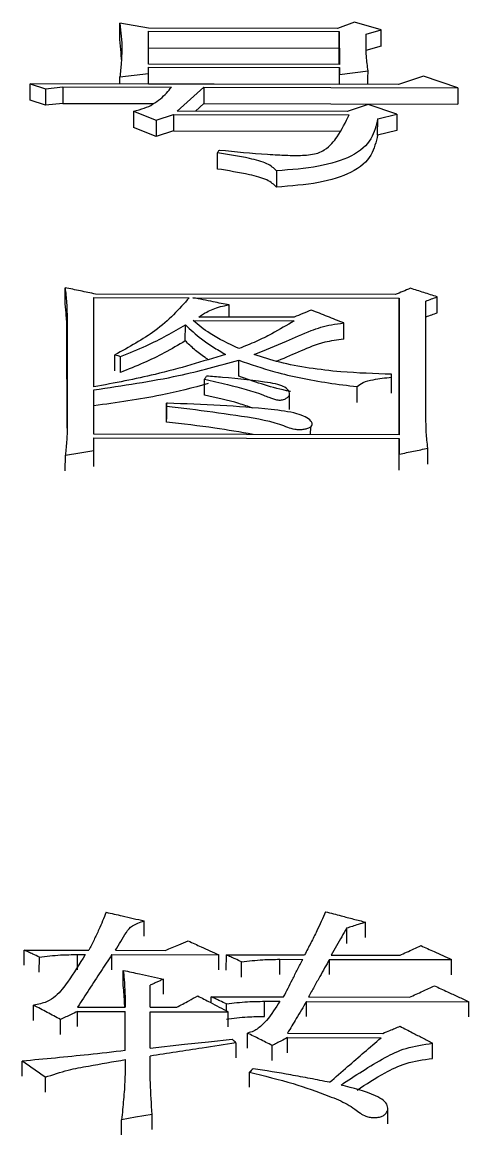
# Model space of a CAD drawing. Header units: millimetres. Extents: x 2384 to 4064, y 886 to 2074.
# Drawn here: x 2776.32 to 2778.85, y 1870.75 to 1877.05 of the extents above; entities that cross this region are included whole.
import ezdxf

# ---------------------------------------------------------------- set-up
doc = ezdxf.new("R2010")
doc.units = ezdxf.units.MM

msp = doc.modelspace()

# ---------------------------------------------------------------- linework, layer by layer
at = {"color": 7, "linetype": 'Continuous', "lineweight": 25}
for p, q in [((2777.0309, 1877.0207), (2776.8685, 1877.0493)), ((2778.1018, 1877.0187), (2777.0309, 1877.0207)), ((2778.199, 1877.0539), (2778.1018, 1877.0187)), ((2778.3506, 1877.0111), (2778.199, 1877.0539)), ((2777.0309, 1877.003), (2778.1126, 1877.001)), ((2777.0314, 1876.817), (2777.0309, 1877.003)), ((2778.1126, 1877.001), (2778.1131, 1876.815)), ((2778.2641, 1876.9865), (2778.3506, 1877.0111)), ((2777.0307, 1876.9098), (2778.1124, 1876.9077)), ((2778.1126, 1876.815), (2778.1124, 1876.9077)), ((2778.3503, 1876.9179), (2778.2639, 1876.8933)), ((2776.8693, 1876.7449), (2777.0315, 1876.7628)), ((2777.0313, 1876.7046), (2777.0315, 1876.7628)), ((2778.1131, 1876.815), (2777.0314, 1876.817)), ((2777.0314, 1876.7989), (2778.1131, 1876.7969)), ((2777.0315, 1876.7628), (2777.0314, 1876.7989)), ((2778.1131, 1876.7969), (2778.1132, 1876.7571)), ((2778.1132, 1876.7571), (2778.2754, 1876.7785)), ((2776.3607, 1876.613), (2776.361, 1876.7059)), ((2776.361, 1876.7059), (2776.4476, 1876.6765)), ((2778.4487, 1876.702), (2776.361, 1876.7059)), ((2776.8692, 1876.7049), (2776.8693, 1876.7449)), ((2777.0314, 1876.706), (2778.1129, 1876.704)), ((2778.1129, 1876.7026), (2778.1129, 1876.704)), ((2778.1131, 1876.7026), (2778.1132, 1876.7571)), ((2778.5892, 1876.749), (2778.4487, 1876.702)), ((2778.7841, 1876.6831), (2778.5892, 1876.749)), ((2776.4476, 1876.6765), (2776.4473, 1876.5837)), ((2776.4476, 1876.6765), (2776.5449, 1876.6873)), ((2776.5449, 1876.6873), (2776.5447, 1876.5945)), ((2776.5449, 1876.6873), (2777.1615, 1876.6861)), ((2777.1943, 1876.5503), (2777.3454, 1876.6858)), ((2777.3454, 1876.6858), (2777.3451, 1876.593)), ((2777.3454, 1876.6858), (2778.7841, 1876.6831)), ((2776.4473, 1876.5837), (2776.3607, 1876.613)), ((2776.5447, 1876.5945), (2776.4473, 1876.5837)), ((2776.5447, 1876.5945), (2777.0607, 1876.5935)), ((2777.3451, 1876.593), (2777.2972, 1876.5501)), ((2777.3451, 1876.593), (2778.7838, 1876.5903)), ((2778.2759, 1876.5888), (2778.157, 1876.5485)), ((2778.4383, 1876.5332), (2778.2759, 1876.5888)), ((2776.9454, 1876.5508), (2776.9452, 1876.4582)), ((2776.9455, 1876.5508), (2777.0754, 1876.4987)), ((2777.0754, 1876.4987), (2777.1727, 1876.5319)), ((2777.1727, 1876.5319), (2777.1724, 1876.4393)), ((2777.1727, 1876.5319), (2778.1679, 1876.53)), ((2778.157, 1876.5485), (2777.1943, 1876.5503)), ((2778.3302, 1876.5075), (2778.4383, 1876.5332)), ((2777.0752, 1876.4062), (2776.9452, 1876.4581)), ((2777.0754, 1876.4987), (2777.0752, 1876.4062)), ((2778.3299, 1876.4149), (2778.3302, 1876.5075)), ((2777.1724, 1876.4393), (2777.0752, 1876.4062)), ((2777.1724, 1876.4393), (2778.1181, 1876.4375)), ((2778.438, 1876.4406), (2778.3299, 1876.4149)), ((2778.4297, 1875.5112), (2776.7313, 1875.5143)), ((2776.7206, 1875.4943), (2777.2615, 1875.4933)), ((2776.7215, 1874.9889), (2776.7206, 1875.4943)), ((2777.2831, 1875.4933), (2778.4513, 1875.4911)), ((2778.4513, 1875.4911), (2778.4528, 1874.718)), ((2778.6041, 1874.7935), (2778.6028, 1875.4748)), ((2776.5691, 1875.307), (2776.5693, 1875.3981)), ((2776.5693, 1875.3981), (2776.5705, 1874.7762)), ((2777.8566, 1875.3836), (2777.3157, 1875.3846)), ((2778.4524, 1874.718), (2778.4511, 1875.3999)), ((2777.2399, 1875.2493), (2777.2401, 1875.3403)), ((2777.2834, 1875.3645), (2777.8566, 1875.3634)), ((2778.138, 1875.2596), (2778.1382, 1875.3507)), ((2776.5701, 1874.7553), (2776.5691, 1875.307)), ((2776.8399, 1875.0792), (2776.8401, 1875.17)), ((2777.543, 1875.0493), (2777.5433, 1875.14)), ((2778.4087, 1874.9531), (2778.4089, 1875.0437)), ((2778.4089, 1875.0437), (2778.4089, 1875.0602)), ((2776.722, 1874.7212), (2776.7216, 1874.9723)), ((2777.8304, 1874.8616), (2777.8306, 1874.9526)), ((2777.1327, 1874.8966), (2777.1325, 1874.8062)), ((2777.1325, 1874.7896), (2777.1328, 1874.8801)), ((2777.1328, 1874.88), (2777.1327, 1874.8966)), ((2777.9503, 1874.7189), (2777.9505, 1874.7635)), ((2777.9506, 1874.7961), (2777.9506, 1874.7969)), ((2778.4528, 1874.718), (2776.722, 1874.7212)), ((2776.722, 1874.7001), (2778.4528, 1874.6969)), ((2776.7222, 1874.6281), (2776.722, 1874.7001)), ((2778.4528, 1874.6969), (2778.4529, 1874.6079)), ((2776.5597, 1874.513), (2776.5599, 1874.603)), ((2778.4527, 1874.518), (2778.4529, 1874.6079)), ((2777.007, 1871.8784), (2777.0072, 1871.9645)), ((2776.3256, 1871.7131), (2776.3258, 1871.7991)), ((2776.3258, 1871.7991), (2776.6936, 1871.7984)), ((2776.845, 1871.7981), (2777.1263, 1871.7976)), ((2776.4121, 1871.6736), (2776.4124, 1871.7595)), ((2776.6285, 1871.6875), (2776.6287, 1871.7739)), ((2776.6287, 1871.7739), (2776.672, 1871.7738)), ((2776.8232, 1871.6876), (2776.8234, 1871.7735)), ((2776.8234, 1871.7735), (2777.4292, 1871.7724)), ((2777.4722, 1871.6859), (2777.4725, 1871.7723)), ((2777.4725, 1871.7723), (2777.916, 1871.7715)), ((2777.5588, 1871.6468), (2777.559, 1871.7327)), ((2777.7751, 1871.6607), (2777.7754, 1871.7471)), ((2777.7754, 1871.7471), (2777.9052, 1871.7468)), ((2778.0564, 1871.6607), (2778.0566, 1871.7466)), ((2778.0566, 1871.7466), (2778.7489, 1871.7453)), ((2778.0674, 1871.7712), (2778.4568, 1871.7705)), ((2777.0401, 1871.4755), (2777.04, 1871.6)), ((2777.3861, 1871.5005), (2777.3862, 1871.5347)), ((2777.3862, 1871.5347), (2777.7972, 1871.5339)), ((2777.9379, 1871.5337), (2778.5112, 1871.5326)), ((2776.3799, 1871.4012), (2776.3802, 1871.4867)), ((2776.629, 1871.4763), (2776.8995, 1871.4758)), ((2777.0401, 1871.4755), (2777.1915, 1871.4752)), ((2777.4726, 1871.4554), (2777.4728, 1871.4947)), ((2777.6888, 1871.4231), (2777.6891, 1871.5092)), ((2777.6891, 1871.5092), (2777.7756, 1871.5091)), ((2777.9268, 1871.4232), (2777.9271, 1871.5088)), ((2777.9271, 1871.5088), (2778.8465, 1871.5071)), ((2776.6291, 1871.4513), (2776.8995, 1871.4508)), ((2776.8997, 1871.2299), (2776.8995, 1871.4508)), ((2777.0401, 1871.4505), (2777.4836, 1871.4497)), ((2777.0403, 1871.2447), (2777.0401, 1871.4505)), ((2776.5315, 1871.321), (2776.5317, 1871.4065)), ((2777.5916, 1871.2439), (2777.5919, 1871.3293)), ((2777.8189, 1871.2183), (2777.8191, 1871.3037)), ((2777.8191, 1871.3288), (2778.3599, 1871.3278)), ((2777.8191, 1871.3037), (2778.3492, 1871.3027)), ((2777.5271, 1871.2741), (2777.5268, 1871.1887)), ((2777.7324, 1871.1733), (2777.7326, 1871.2586)), ((2778.6411, 1871.1862), (2778.6413, 1871.272)), ((2776.3154, 1871.0851), (2776.3156, 1871.1703)), ((2776.4454, 1871.079), (2776.4451, 1870.9939)), ((2778.3869, 1870.8159), (2778.3872, 1870.9014)), ((2776.8782, 1870.7535), (2776.8785, 1870.8383))]:
    msp.add_line(p, q, dxfattribs=at)
at = {"color": 7, "linetype": 'Continuous', "lineweight": 25, "flags": 128}
for points in [[(2776.8683, 1876.956), (2776.8684, 1877.0082), (2776.8685, 1877.0493)], [(2778.1124, 1876.9077), (2778.1125, 1876.9599), (2778.1126, 1877.001)], [(2778.3503, 1876.9179), (2778.3505, 1876.9701), (2778.3506, 1877.0111)], [(2778.1129, 1876.704), (2778.113, 1876.756), (2778.1131, 1876.7969)], [(2778.2752, 1876.7023), (2778.2753, 1876.7377), (2778.2754, 1876.7785)], [(2778.7841, 1876.6831), (2778.7839, 1876.6312), (2778.7838, 1876.5903)], [(2778.4383, 1876.5332), (2778.4382, 1876.4814), (2778.438, 1876.4406)], [(2777.4217, 1876.2227), (2777.4218, 1876.2602), (2777.4219, 1876.2876), (2777.422, 1876.3151)], [(2777.7575, 1876.2124), (2777.7575, 1876.185), (2777.7574, 1876.1575), (2777.7573, 1876.1202)], [(2776.558, 1875.4593), (2776.5581, 1875.5104), (2776.5582, 1875.5506)], [(2777.4885, 1875.3843), (2777.4886, 1875.4072), (2777.4887, 1875.4528)], [(2778.4511, 1875.3999), (2778.4512, 1875.451), (2778.4513, 1875.4911)], [(2778.6674, 1875.4075), (2778.6676, 1875.4586), (2778.6677, 1875.4987)], [(2776.8402, 1875.17), (2776.8564, 1875.1659), (2776.8726, 1875.1618)], [(2776.8724, 1875.071), (2776.8725, 1875.1218), (2776.8726, 1875.1618)], [(2777.3486, 1874.9426), (2777.3487, 1874.9795), (2777.3488, 1875.0064), (2777.3489, 1875.0333)], [(2778.2141, 1874.8998), (2778.2142, 1874.945), (2778.2143, 1874.9903)], [(2778.4526, 1874.6068), (2778.4527, 1874.6572), (2778.4528, 1874.6969)], [(2776.5599, 1874.603), (2776.641, 1874.6156), (2776.7222, 1874.6281)], [(2776.7219, 1874.5382), (2776.722, 1874.5885), (2776.7222, 1874.6281)], [(2778.6149, 1874.5516), (2778.615, 1874.6019), (2778.6151, 1874.6416)], [(2778.1538, 1871.9233), (2778.1536, 1871.8748), (2778.1535, 1871.8372)], [(2778.2617, 1871.8712), (2778.2618, 1871.9192), (2778.2619, 1871.9573)], [(2777.4289, 1871.6865), (2777.4291, 1871.7344), (2777.4292, 1871.7724)], [(2778.7487, 1871.6594), (2778.7488, 1871.7073), (2778.7489, 1871.7453)], [(2776.8882, 1871.5982), (2776.8883, 1871.6465), (2776.8884, 1871.6845)], [(2777.1154, 1871.5488), (2777.1155, 1871.5966), (2777.1156, 1871.6346)], [(2778.8463, 1871.421), (2778.8464, 1871.4692), (2778.8465, 1871.5071)], [(2776.6288, 1871.3658), (2776.6289, 1871.4135), (2776.6291, 1871.4513)], [(2776.8992, 1871.3653), (2776.8994, 1871.413), (2776.8995, 1871.4508)], [(2777.4834, 1871.3642), (2777.4835, 1871.4119), (2777.4836, 1871.4497)], [(2777.0403, 1871.2447), (2777.236, 1871.2656), (2777.3707, 1871.2799), (2777.5054, 1871.2942)], [(2777.6027, 1871.022), (2777.6028, 1871.0599), (2777.6029, 1871.0835), (2777.6029, 1871.1072)], [(2777.0515, 1870.8687), (2777.0042, 1870.8604), (2776.9568, 1870.8521), (2776.8785, 1870.8383)], [(2777.0513, 1870.7838), (2777.0514, 1870.8312), (2777.0515, 1870.8687)]]:
    msp.add_lwpolyline(points, dxfattribs=at)
at = {"color": 7, "linetype": 'Continuous', "lineweight": 25}
for points, knots in [([(2776.8685, 1877.0493), (2776.8716, 1877.0243), (2776.8777, 1876.9742), (2776.881, 1876.8984), (2776.8772, 1876.822), (2776.8719, 1876.7706), (2776.8693, 1876.7449)], [0, 0, 0, 0, 0.2495838, 0.499194, 0.74954, 1, 1, 1, 1]), ([(2776.8778, 1876.842), (2776.8773, 1876.8547), (2776.8759, 1876.8929), (2776.8713, 1876.9307), (2776.8683, 1876.956)], [0, 0, 0, 0, 0.3315552, 1, 1, 1, 1]), ([(2778.2754, 1876.7785), (2778.272, 1876.8059), (2778.2658, 1876.8545), (2778.2639, 1876.9237), (2778.264, 1876.9656), (2778.2641, 1876.9865)], [0, 0, 0, 0, 0.39197, 0.69595, 1, 1, 1, 1]), ([(2776.9454, 1876.5508), (2776.9671, 1876.5559), (2777.0099, 1876.566), (2777.0603, 1876.5907), (2777.0996, 1876.62), (2777.1341, 1876.6528), (2777.1524, 1876.675), (2777.1615, 1876.6861)], [0, 0, 0, 0, 0.176065, 0.348002, 0.566634, 0.783694, 1, 1, 1, 1]), ([(2777.4327, 1876.3301), (2777.5233, 1876.321), (2777.6328, 1876.3101), (2777.7753, 1876.3019), (2777.8564, 1876.2989), (2777.9366, 1876.3002), (2777.9966, 1876.313), (2778.0566, 1876.3464), (2778.1167, 1876.4205), (2778.1482, 1876.488), (2778.1679, 1876.53)], [0, 0, 0, 0, 0.23813, 0.287988, 0.366961, 0.446683, 0.487555, 0.537236, 0.712014, 1, 1, 1, 1]), ([(2778.3302, 1876.5075), (2778.3122, 1876.4303), (2778.2869, 1876.3215), (2777.9979, 1876.2307), (2777.8389, 1876.2186), (2777.7575, 1876.2124)], [0, 0, 0, 0, 0.544628, 0.767125, 1, 1, 1, 1]), ([(2778.3299, 1876.4149), (2778.3119, 1876.3378), (2778.2866, 1876.2291), (2777.9976, 1876.1384), (2777.8386, 1876.1264), (2777.7573, 1876.1202)], [0, 0, 0, 0, 0.544404, 0.766964, 1, 1, 1, 1]), ([(2777.422, 1876.3151), (2777.4229, 1876.3163), (2777.4251, 1876.3194), (2777.4287, 1876.3244), (2777.4314, 1876.3282), (2777.4327, 1876.3301)], [0, 0, 0, 0, 0.2499925, 0.6250015, 1, 1, 1, 1]), ([(2777.7575, 1876.2124), (2777.7419, 1876.2268), (2777.7098, 1876.2563), (2777.5822, 1876.2891), (2777.4831, 1876.3052), (2777.422, 1876.3151)], [0, 0, 0, 0, 0.2676, 0.548585, 1, 1, 1, 1]), ([(2777.7573, 1876.1202), (2777.7416, 1876.1346), (2777.7095, 1876.1641), (2777.582, 1876.1968), (2777.4828, 1876.2129), (2777.4217, 1876.2227)], [0, 0, 0, 0, 0.267465, 0.548458, 1, 1, 1, 1]), ([(2776.5582, 1875.5506), (2776.56, 1875.5365), (2776.5635, 1875.5083), (2776.5676, 1875.4576), (2776.5687, 1875.4207), (2776.5693, 1875.3981)], [0, 0, 0, 0, 0.278679, 0.557368, 1, 1, 1, 1]), ([(2776.7313, 1875.5143), (2776.7025, 1875.5204), (2776.6448, 1875.5325), (2776.5871, 1875.5446), (2776.5582, 1875.5506)], [0, 0, 0, 0, 0.500001, 1, 1, 1, 1]), ([(2778.5161, 1875.547), (2778.5017, 1875.541), (2778.4729, 1875.5291), (2778.4441, 1875.5171), (2778.4297, 1875.5112)], [0, 0, 0, 0, 0.500002, 1, 1, 1, 1]), ([(2778.6677, 1875.4987), (2778.6424, 1875.5068), (2778.5919, 1875.5229), (2778.5414, 1875.5389), (2778.5161, 1875.547)], [0, 0, 0, 0, 0.500001, 1, 1, 1, 1]), ([(2776.5691, 1875.307), (2776.5688, 1875.3211), (2776.5681, 1875.3493), (2776.5649, 1875.4001), (2776.5606, 1875.4367), (2776.558, 1875.4593)], [0, 0, 0, 0, 0.276263, 0.552536, 1, 1, 1, 1]), ([(2777.2615, 1875.4933), (2777.2046, 1875.4291), (2777.102, 1875.3135), (2776.9208, 1875.2142), (2776.8401, 1875.17)], [0, 0, 0, 0, 0.555128, 1, 1, 1, 1]), ([(2777.4887, 1875.4528), (2777.4586, 1875.4587), (2777.4093, 1875.4684), (2777.3407, 1875.4819), (2777.3023, 1875.4895), (2777.2831, 1875.4933)], [0, 0, 0, 0, 0.4392562, 0.7196278, 1, 1, 1, 1]), ([(2777.3157, 1875.3846), (2777.3301, 1875.3942), (2777.3538, 1875.4101), (2777.3964, 1875.4292), (2777.4369, 1875.4446), (2777.4713, 1875.45), (2777.4887, 1875.4528)], [0, 0, 0, 0, 0.333512, 0.552423, 0.773915, 1, 1, 1, 1]), ([(2778.6028, 1875.4748), (2778.6136, 1875.4788), (2778.6352, 1875.4868), (2778.6569, 1875.4947), (2778.6677, 1875.4987)], [0, 0, 0, 0, 0.5000027, 1, 1, 1, 1]), ([(2777.9539, 1875.4238), (2777.9377, 1875.4171), (2777.9052, 1875.4037), (2777.8728, 1875.3903), (2777.8566, 1875.3836)], [0, 0, 0, 0, 0.500001, 1, 1, 1, 1]), ([(2778.1379, 1875.3508), (2778.1072, 1875.363), (2778.0459, 1875.3873), (2777.9845, 1875.4116), (2777.9539, 1875.4238)], [0, 0, 0, 0, 0.500001, 1, 1, 1, 1]), ([(2778.6674, 1875.4075), (2778.6566, 1875.4035), (2778.635, 1875.3955), (2778.6134, 1875.3875), (2778.6026, 1875.3836)], [0, 0, 0, 0, 0.500002, 1, 1, 1, 1]), ([(2776.8726, 1875.1618), (2776.9222, 1875.1815), (2777.0153, 1875.2185), (2777.1361, 1875.2791), (2777.2054, 1875.3199), (2777.2401, 1875.3403)], [0, 0, 0, 0, 0.362455, 0.68031, 1, 1, 1, 1]), ([(2777.2401, 1875.3403), (2777.2686, 1875.3133), (2777.3138, 1875.2705), (2777.3953, 1875.2157), (2777.4434, 1875.1872), (2777.4675, 1875.173)], [0, 0, 0, 0, 0.459963, 0.729514, 1, 1, 1, 1]), ([(2777.5433, 1875.2055), (2777.4856, 1875.2331), (2777.3832, 1875.2819), (2777.3137, 1875.3394), (2777.2834, 1875.3645)], [0, 0, 0, 0, 0.563044, 1, 1, 1, 1]), ([(2777.8566, 1875.3634), (2777.8155, 1875.3385), (2777.7486, 1875.2979), (2777.6427, 1875.2453), (2777.5765, 1875.2188), (2777.5433, 1875.2055)], [0, 0, 0, 0, 0.443462, 0.720845, 1, 1, 1, 1]), ([(2777.6298, 1875.1727), (2777.6921, 1875.1972), (2777.8037, 1875.241), (2777.9336, 1875.3036), (2778.0462, 1875.3392), (2778.1144, 1875.3477), (2778.138, 1875.3507)], [0, 0, 0, 0, 0.381433, 0.68352, 0.890548, 1, 1, 1, 1]), ([(2778.1377, 1875.2596), (2778.1007, 1875.2543), (2778.0067, 1875.241), (2777.8926, 1875.1914), (2777.8071, 1875.1538), (2777.7597, 1875.1346), (2777.7572, 1875.1336)], [0, 0, 0, 0, 0.235545, 0.597899, 0.979361, 1, 1, 1, 1]), ([(2777.2399, 1875.2493), (2777.201, 1875.2263), (2777.1275, 1875.1829), (2777.0043, 1875.1232), (2776.9165, 1875.0884), (2776.8724, 1875.0709)], [0, 0, 0, 0, 0.359016, 0.678438, 1, 1, 1, 1]), ([(2777.3678, 1875.1446), (2777.3624, 1875.1479), (2777.3333, 1875.1659), (2777.2894, 1875.2007), (2777.2564, 1875.2331), (2777.2399, 1875.2493)], [0, 0, 0, 0, 0.102073, 0.549488, 1, 1, 1, 1]), ([(2777.4675, 1875.173), (2777.3377, 1875.1328), (2777.1043, 1875.0606), (2776.8391, 1875.011), (2776.7215, 1874.9889)], [0, 0, 0, 0, 0.556376, 1, 1, 1, 1]), ([(2776.7215, 1874.9723), (2776.8851, 1874.9962), (2777.1754, 1875.0385), (2777.4315, 1875.1092), (2777.5433, 1875.14)], [0, 0, 0, 0, 0.563329, 1, 1, 1, 1]), ([(2777.5434, 1875.14), (2777.6095, 1875.117), (2777.7191, 1875.0789), (2777.8937, 1875.0386), (2778.0499, 1875.01), (2778.1594, 1874.9969), (2778.2143, 1874.9903)], [0, 0, 0, 0, 0.334938, 0.554747, 0.776586, 1, 1, 1, 1]), ([(2778.4089, 1875.0602), (2778.3126, 1875.0634), (2778.1543, 1875.0687), (2777.942, 1875.0937), (2777.7724, 1875.1249), (2777.677, 1875.1569), (2777.6298, 1875.1727)], [0, 0, 0, 0, 0.344394, 0.565966, 0.784996, 1, 1, 1, 1]), ([(2777.3701, 1875.0072), (2777.2823, 1874.9841), (2777.0794, 1874.9306), (2776.8509, 1874.8995), (2776.7213, 1874.8818)], [0, 0, 0, 0, 0.432729, 1, 1, 1, 1]), ([(2777.3489, 1875.0333), (2777.3921, 1875.023), (2777.5076, 1874.9956), (2777.6334, 1874.9625), (2777.7096, 1874.9312), (2777.7335, 1874.922), (2777.7523, 1874.9162), (2777.7688, 1874.9138), (2777.7804, 1874.9137), (2777.7924, 1874.9156), (2777.8067, 1874.9205), (2777.8217, 1874.9302), (2777.8319, 1874.9444), (2777.8299, 1874.9628), (2777.8134, 1874.9822), (2777.7766, 1875.0009), (2777.6543, 1875.024), (2777.5125, 1875.0373), (2777.3901, 1875.0473), (2777.3596, 1875.0498)], [0, 0, 0, 0, 0.125303, 0.334355, 0.369116, 0.392004, 0.415956, 0.426672, 0.435652, 0.444627, 0.458337, 0.481389, 0.513084, 0.544763, 0.589287, 0.633606, 0.685412, 0.921677, 1, 1, 1, 1]), ([(2777.3489, 1875.0333), (2777.3498, 1875.0347), (2777.352, 1875.0381), (2777.3556, 1875.0436), (2777.3583, 1875.0477), (2777.3596, 1875.0498)], [0, 0, 0, 0, 0.253309, 0.626654, 1, 1, 1, 1]), ([(2777.8358, 1874.9623), (2777.8281, 1874.9639), (2777.7701, 1874.9758), (2777.6702, 1875.0042), (2777.5853, 1875.0343), (2777.5431, 1875.0492)], [0, 0, 0, 0, 0.072155, 0.538651, 1, 1, 1, 1]), ([(2778.2143, 1874.9903), (2778.2239, 1874.9987), (2778.2437, 1875.0159), (2778.3167, 1875.0334), (2778.3737, 1875.0398), (2778.4089, 1875.0437)], [0, 0, 0, 0, 0.267239, 0.548076, 1, 1, 1, 1]), ([(2777.621, 1874.8691), (2777.5953, 1874.8778), (2777.5109, 1874.9065), (2777.4152, 1874.9278), (2777.3486, 1874.9426)], [0, 0, 0, 0, 0.3050138, 1, 1, 1, 1]), ([(2777.1329, 1874.8801), (2777.177, 1874.8749), (2777.3094, 1874.8595), (2777.5247, 1874.8291), (2777.7218, 1874.7989), (2777.8155, 1874.7616), (2777.8519, 1874.7504), (2777.8841, 1874.7468), (2777.9084, 1874.7481), (2777.9306, 1874.7527), (2777.9483, 1874.7601), (2777.9589, 1874.7697), (2777.961, 1874.782), (2777.9505, 1874.7991), (2777.922, 1874.8197), (2777.8491, 1874.8461), (2777.6819, 1874.8678), (2777.4361, 1874.8846), (2777.2365, 1874.8931), (2777.1345, 1874.8965), (2777.1327, 1874.8966)], [0, 0, 0, 0, 0.0737612, 0.2212934, 0.3691653, 0.4007539, 0.427214, 0.4402784, 0.4533919, 0.466053, 0.4795075, 0.4928145, 0.5050759, 0.5251087, 0.5586105, 0.5933525, 0.6767116, 0.8345974, 0.9972159, 1, 1, 1, 1]), ([(2776.5705, 1874.7762), (2776.5703, 1874.7616), (2776.5699, 1874.7324), (2776.5675, 1874.6747), (2776.5629, 1874.6315), (2776.5599, 1874.603)], [0, 0, 0, 0, 0.254076, 0.508158, 1, 1, 1, 1]), ([(2777.6239, 1874.7195), (2777.5519, 1874.7319), (2777.3914, 1874.7595), (2777.2246, 1874.7789), (2777.1326, 1874.7896)], [0, 0, 0, 0, 0.448716, 1, 1, 1, 1]), ([(2778.6151, 1874.6416), (2778.613, 1874.6565), (2778.6087, 1874.6864), (2778.6051, 1874.7371), (2778.6045, 1874.7727), (2778.6041, 1874.7935)], [0, 0, 0, 0, 0.29425, 0.588522, 1, 1, 1, 1]), ([(2778.4529, 1874.6079), (2778.48, 1874.6136), (2778.534, 1874.6248), (2778.5881, 1874.636), (2778.6151, 1874.6416)], [0, 0, 0, 0, 0.500001, 1, 1, 1, 1]), ([(2776.7907, 1872.0137), (2776.7776, 1871.9809), (2776.7566, 1871.9286), (2776.7226, 1871.8569), (2776.7033, 1871.8179), (2776.6936, 1871.7984)], [0, 0, 0, 0, 0.455912, 0.727931, 1, 1, 1, 1]), ([(2776.7907, 1872.0137), (2776.8211, 1872.0068), (2776.8723, 1871.9952), (2776.9445, 1871.9788), (2776.9863, 1871.9693), (2777.0071, 1871.9645)], [0, 0, 0, 0, 0.4210481, 0.7105241, 1, 1, 1, 1]), ([(2778.0347, 1872.0163), (2778.0187, 1871.9801), (2777.9927, 1871.9211), (2777.9516, 1871.8396), (2777.9278, 1871.7942), (2777.916, 1871.7715)], [0, 0, 0, 0, 0.443258, 0.721609, 1, 1, 1, 1]), ([(2778.0347, 1872.0163), (2778.0643, 1872.0086), (2778.117, 1871.995), (2778.1927, 1871.9753), (2778.2389, 1871.9633), (2778.2619, 1871.9573)], [0, 0, 0, 0, 0.391005, 0.695503, 1, 1, 1, 1]), ([(2776.845, 1871.7981), (2776.8637, 1871.8318), (2776.8899, 1871.8788), (2776.9347, 1871.9403), (2776.9828, 1871.9563), (2777.0071, 1871.9645)], [0, 0, 0, 0, 0.554938, 0.774738, 1, 1, 1, 1]), ([(2778.1538, 1871.9233), (2778.1447, 1871.9073), (2778.1257, 1871.874), (2778.0969, 1871.8233), (2778.0772, 1871.7886), (2778.0674, 1871.7712)], [0, 0, 0, 0, 0.316836, 0.658418, 1, 1, 1, 1]), ([(2778.2619, 1871.9573), (2778.2478, 1871.9529), (2778.2228, 1871.945), (2778.1867, 1871.9337), (2778.1648, 1871.9267), (2778.1538, 1871.9233)], [0, 0, 0, 0, 0.39045, 0.695225, 1, 1, 1, 1]), ([(2777.1263, 1871.7976), (2777.1391, 1871.8029), (2777.1647, 1871.8135), (2777.208, 1871.8315), (2777.2384, 1871.8441), (2777.256, 1871.8514)], [0, 0, 0, 0, 0.296437, 0.592873, 1, 1, 1, 1]), ([(2777.256, 1871.8514), (2777.2808, 1871.8401), (2777.322, 1871.8214), (2777.3797, 1871.795), (2777.4127, 1871.7799), (2777.4292, 1871.7724)], [0, 0, 0, 0, 0.42836, 0.71418, 1, 1, 1, 1]), ([(2776.4124, 1871.7595), (2776.4, 1871.7651), (2776.3794, 1871.7746), (2776.3506, 1871.7878), (2776.3341, 1871.7953), (2776.3258, 1871.7991)], [0, 0, 0, 0, 0.4283603, 0.7141801, 1, 1, 1, 1]), ([(2778.4568, 1871.7705), (2778.4692, 1871.7761), (2778.4952, 1871.7879), (2778.5348, 1871.8058), (2778.5621, 1871.8182), (2778.5758, 1871.8244)], [0, 0, 0, 0, 0.311538, 0.655769, 1, 1, 1, 1]), ([(2778.5758, 1871.8244), (2778.6005, 1871.8131), (2778.6417, 1871.7943), (2778.6994, 1871.7679), (2778.7324, 1871.7528), (2778.7489, 1871.7453)], [0, 0, 0, 0, 0.4283605, 0.7141801, 1, 1, 1, 1]), ([(2776.672, 1871.7738), (2776.6401, 1871.7215), (2776.5915, 1871.6418), (2776.5235, 1871.5509), (2776.4577, 1871.503), (2776.4063, 1871.4922), (2776.3802, 1871.4867)], [0, 0, 0, 0, 0.493627, 0.751972, 0.874128, 1, 1, 1, 1]), ([(2776.4124, 1871.7595), (2776.4521, 1871.7643), (2776.5233, 1871.7729), (2776.5964, 1871.7736), (2776.6287, 1871.7739)], [0, 0, 0, 0, 0.558835, 1, 1, 1, 1]), ([(2776.8234, 1871.7735), (2776.8025, 1871.7417), (2776.7596, 1871.6764), (2776.6948, 1871.5774), (2776.651, 1871.51), (2776.629, 1871.4763)], [0, 0, 0, 0, 0.323157, 0.661578, 1, 1, 1, 1]), ([(2777.559, 1871.7327), (2777.5467, 1871.7383), (2777.5261, 1871.7478), (2777.4972, 1871.761), (2777.4807, 1871.7685), (2777.4725, 1871.7723)], [0, 0, 0, 0, 0.42836, 0.71418, 1, 1, 1, 1]), ([(2777.559, 1871.7327), (2777.5988, 1871.7375), (2777.6699, 1871.7462), (2777.7431, 1871.7468), (2777.7754, 1871.7471)], [0, 0, 0, 0, 0.558835, 1, 1, 1, 1]), ([(2777.7972, 1871.5339), (2777.8138, 1871.5667), (2777.8401, 1871.6187), (2777.876, 1871.6896), (2777.8955, 1871.7278), (2777.9052, 1871.7468)], [0, 0, 0, 0, 0.460095, 0.730047, 1, 1, 1, 1]), ([(2778.0566, 1871.7466), (2778.0385, 1871.7142), (2778.0097, 1871.6627), (2777.9701, 1871.5917), (2777.9486, 1871.553), (2777.9379, 1871.5337)], [0, 0, 0, 0, 0.457133, 0.728566, 1, 1, 1, 1]), ([(2776.8884, 1871.6845), (2776.89, 1871.6672), (2776.8939, 1871.6239), (2776.8979, 1871.5544), (2776.8989, 1871.502), (2776.8995, 1871.4758)], [0, 0, 0, 0, 0.249757, 0.624822, 1, 1, 1, 1]), ([(2776.8884, 1871.6845), (2776.919, 1871.6778), (2776.9722, 1871.6661), (2777.048, 1871.6495), (2777.0931, 1871.6395), (2777.1156, 1871.6346)], [0, 0, 0, 0, 0.404258, 0.702129, 1, 1, 1, 1]), ([(2776.8966, 1871.4758), (2776.8964, 1871.4823), (2776.8958, 1871.5061), (2776.8927, 1871.5469), (2776.8897, 1871.5811), (2776.8882, 1871.5982)], [0, 0, 0, 0, 0.1589825, 0.5794627, 1, 1, 1, 1]), ([(2777.1156, 1871.6346), (2777.1093, 1871.6317), (2777.0967, 1871.6259), (2777.0778, 1871.6173), (2777.0589, 1871.6086), (2777.0463, 1871.6029), (2777.04, 1871.6)], [0, 0, 0, 0, 0.25, 0.5, 0.75, 1, 1, 1, 1]), ([(2778.5112, 1871.5326), (2778.5235, 1871.5383), (2778.5482, 1871.5496), (2778.5951, 1871.5711), (2778.6296, 1871.5868), (2778.6517, 1871.597)], [0, 0, 0, 0, 0.2636094, 0.5272188, 1, 1, 1, 1]), ([(2778.6517, 1871.597), (2778.6765, 1871.5856), (2778.7213, 1871.5649), (2778.7862, 1871.535), (2778.8264, 1871.5164), (2778.8465, 1871.5071)], [0, 0, 0, 0, 0.380765, 0.690382, 1, 1, 1, 1]), ([(2777.1915, 1871.4752), (2777.2029, 1871.4814), (2777.2257, 1871.4938), (2777.2653, 1871.5153), (2777.2936, 1871.5306), (2777.3105, 1871.5398)], [0, 0, 0, 0, 0.286959, 0.573919, 1, 1, 1, 1]), ([(2777.3105, 1871.5398), (2777.3338, 1871.5277), (2777.3744, 1871.5066), (2777.4321, 1871.4766), (2777.4664, 1871.4587), (2777.4836, 1871.4497)], [0, 0, 0, 0, 0.404831, 0.702416, 1, 1, 1, 1]), ([(2777.4728, 1871.4947), (2777.4604, 1871.5004), (2777.4398, 1871.5099), (2777.4109, 1871.5233), (2777.3944, 1871.5309), (2777.3862, 1871.5347)], [0, 0, 0, 0, 0.42836, 0.71418, 1, 1, 1, 1]), ([(2776.5317, 1871.4065), (2776.5191, 1871.4132), (2776.4939, 1871.4265), (2776.456, 1871.4466), (2776.4181, 1871.4667), (2776.3928, 1871.48), (2776.3802, 1871.4867)], [0, 0, 0, 0, 0.25, 0.5, 0.75, 1, 1, 1, 1]), ([(2777.4728, 1871.4947), (2777.5125, 1871.4995), (2777.5836, 1871.5083), (2777.6568, 1871.5089), (2777.6891, 1871.5092)], [0, 0, 0, 0, 0.558835, 1, 1, 1, 1]), ([(2777.7756, 1871.5091), (2777.7528, 1871.4725), (2777.7199, 1871.4197), (2777.6643, 1871.3646), (2777.6288, 1871.3388), (2777.6043, 1871.3325), (2777.5919, 1871.3293)], [0, 0, 0, 0, 0.5541785, 0.8003972, 0.8992106, 1, 1, 1, 1]), ([(2777.9271, 1871.5088), (2777.9173, 1871.4926), (2777.8978, 1871.4601), (2777.8618, 1871.4002), (2777.8355, 1871.3564), (2777.8191, 1871.3288)], [0, 0, 0, 0, 0.271219, 0.542438, 1, 1, 1, 1]), ([(2776.6291, 1871.4513), (2776.6167, 1871.4456), (2776.5943, 1871.4353), (2776.5619, 1871.4203), (2776.5418, 1871.4111), (2776.5317, 1871.4065)], [0, 0, 0, 0, 0.380769, 0.690385, 1, 1, 1, 1]), ([(2777.4725, 1871.4086), (2777.5123, 1871.4135), (2777.5834, 1871.4222), (2777.6566, 1871.4229), (2777.6888, 1871.4231)], [0, 0, 0, 0, 0.558823, 1, 1, 1, 1]), ([(2778.3599, 1871.3278), (2778.3729, 1871.3332), (2778.3956, 1871.3425), (2778.4281, 1871.3558), (2778.4475, 1871.3638), (2778.4573, 1871.3678)], [0, 0, 0, 0, 0.400148, 0.700074, 1, 1, 1, 1]), ([(2778.4573, 1871.3678), (2778.4807, 1871.3556), (2778.5231, 1871.3336), (2778.5844, 1871.3016), (2778.6223, 1871.2819), (2778.6413, 1871.272)], [0, 0, 0, 0, 0.382246, 0.691123, 1, 1, 1, 1]), ([(2777.7326, 1871.2586), (2777.7207, 1871.2646), (2777.6968, 1871.2766), (2777.6499, 1871.3002), (2777.6149, 1871.3177), (2777.5919, 1871.3293)], [0, 0, 0, 0, 0.254567, 0.509134, 1, 1, 1, 1]), ([(2777.8191, 1871.3037), (2777.8074, 1871.2976), (2777.7872, 1871.2871), (2777.7584, 1871.272), (2777.7412, 1871.263), (2777.7326, 1871.2586)], [0, 0, 0, 0, 0.404836, 0.702418, 1, 1, 1, 1]), ([(2778.0573, 1871.0505), (2778.0915, 1871.0801), (2778.1572, 1871.1371), (2778.2544, 1871.2212), (2778.3176, 1871.2755), (2778.3492, 1871.3027)], [0, 0, 0, 0, 0.350841, 0.67542, 1, 1, 1, 1]), ([(2776.8997, 1871.2299), (2776.83, 1871.2221), (2776.6982, 1871.2074), (2776.5034, 1871.1879), (2776.3782, 1871.1762), (2776.3156, 1871.1703)], [0, 0, 0, 0, 0.359205, 0.679574, 1, 1, 1, 1]), ([(2777.5271, 1871.2741), (2777.4633, 1871.2643), (2777.3502, 1871.2469), (2777.188, 1871.222), (2777.0896, 1871.2069), (2777.0404, 1871.1993)], [0, 0, 0, 0, 0.393352, 0.696676, 1, 1, 1, 1]), ([(2778.1223, 1871.0351), (2778.2023, 1871.0881), (2778.3141, 1871.1623), (2778.4864, 1871.2489), (2778.5892, 1871.2642), (2778.6413, 1871.272)], [0, 0, 0, 0, 0.5534418, 0.7739919, 1, 1, 1, 1]), ([(2776.4454, 1871.079), (2776.4238, 1871.0942), (2776.3805, 1871.1247), (2776.3373, 1871.1551), (2776.3156, 1871.1703)], [0, 0, 0, 0, 0.499635, 1, 1, 1, 1]), ([(2776.4454, 1871.079), (2776.4881, 1871.0936), (2776.5653, 1871.1198), (2776.7218, 1871.1485), (2776.8302, 1871.1673), (2776.8998, 1871.1794)], [0, 0, 0, 0, 0.308167, 0.555958, 1, 1, 1, 1]), ([(2776.8998, 1871.1794), (2776.8993, 1871.142), (2776.8985, 1871.0667), (2776.8903, 1870.953), (2776.8824, 1870.8765), (2776.8785, 1870.8383)], [0, 0, 0, 0, 0.33056, 0.665221, 1, 1, 1, 1]), ([(2777.0515, 1870.8687), (2777.0476, 1870.928), (2777.042, 1871.013), (2777.0406, 1871.123), (2777.0404, 1871.1739), (2777.0404, 1871.1993)], [0, 0, 0, 0, 0.535662, 0.767824, 1, 1, 1, 1]), ([(2778.214, 1871.0066), (2778.265, 1871.04), (2778.348, 1871.0945), (2778.4864, 1871.1631), (2778.589, 1871.1784), (2778.641, 1871.1862)], [0, 0, 0, 0, 0.439734, 0.716389, 1, 1, 1, 1]), ([(2777.6029, 1871.1072), (2777.6869, 1871.087), (2777.8449, 1871.0491), (2778.0256, 1870.9845), (2778.1442, 1870.9362), (2778.1988, 1870.9008), (2778.2287, 1870.876), (2778.2575, 1870.8594), (2778.2872, 1870.8515), (2778.3143, 1870.85), (2778.3404, 1870.8531), (2778.3616, 1870.8605), (2778.3778, 1870.873), (2778.3884, 1870.893), (2778.388, 1870.9198), (2778.3654, 1870.9503), (2778.2812, 1870.995), (2778.1913, 1871.0177), (2778.1223, 1871.0351)], [0, 0, 0, 0, 0.1973577, 0.3716218, 0.4684312, 0.5172077, 0.5568316, 0.5884152, 0.6075284, 0.6266788, 0.6455739, 0.6637703, 0.6799899, 0.7065693, 0.7475335, 0.7882241, 0.8372977, 1, 1, 1, 1]), ([(2778.0573, 1871.0505), (2778.0208, 1871.0577), (2777.9478, 1871.072), (2777.8043, 1871.0989), (2777.6958, 1871.1161), (2777.6246, 1871.1274)], [0, 0, 0, 0, 0.255842, 0.511695, 1, 1, 1, 1])]:
    msp.add_open_spline(points, degree=3, knots=knots, dxfattribs=at)
for points in [[(2777.5271, 1871.2741), (2777.5235, 1871.2774), (2777.5162, 1871.2841), (2777.509, 1871.2909), (2777.5054, 1871.2942)], [(2777.6246, 1871.1274), (2777.621, 1871.124), (2777.6138, 1871.1173), (2777.6066, 1871.1106), (2777.603, 1871.1072)]]:
    msp.add_open_spline(points, degree=3, dxfattribs=at)

doc.saveas('drawing.dxf')
